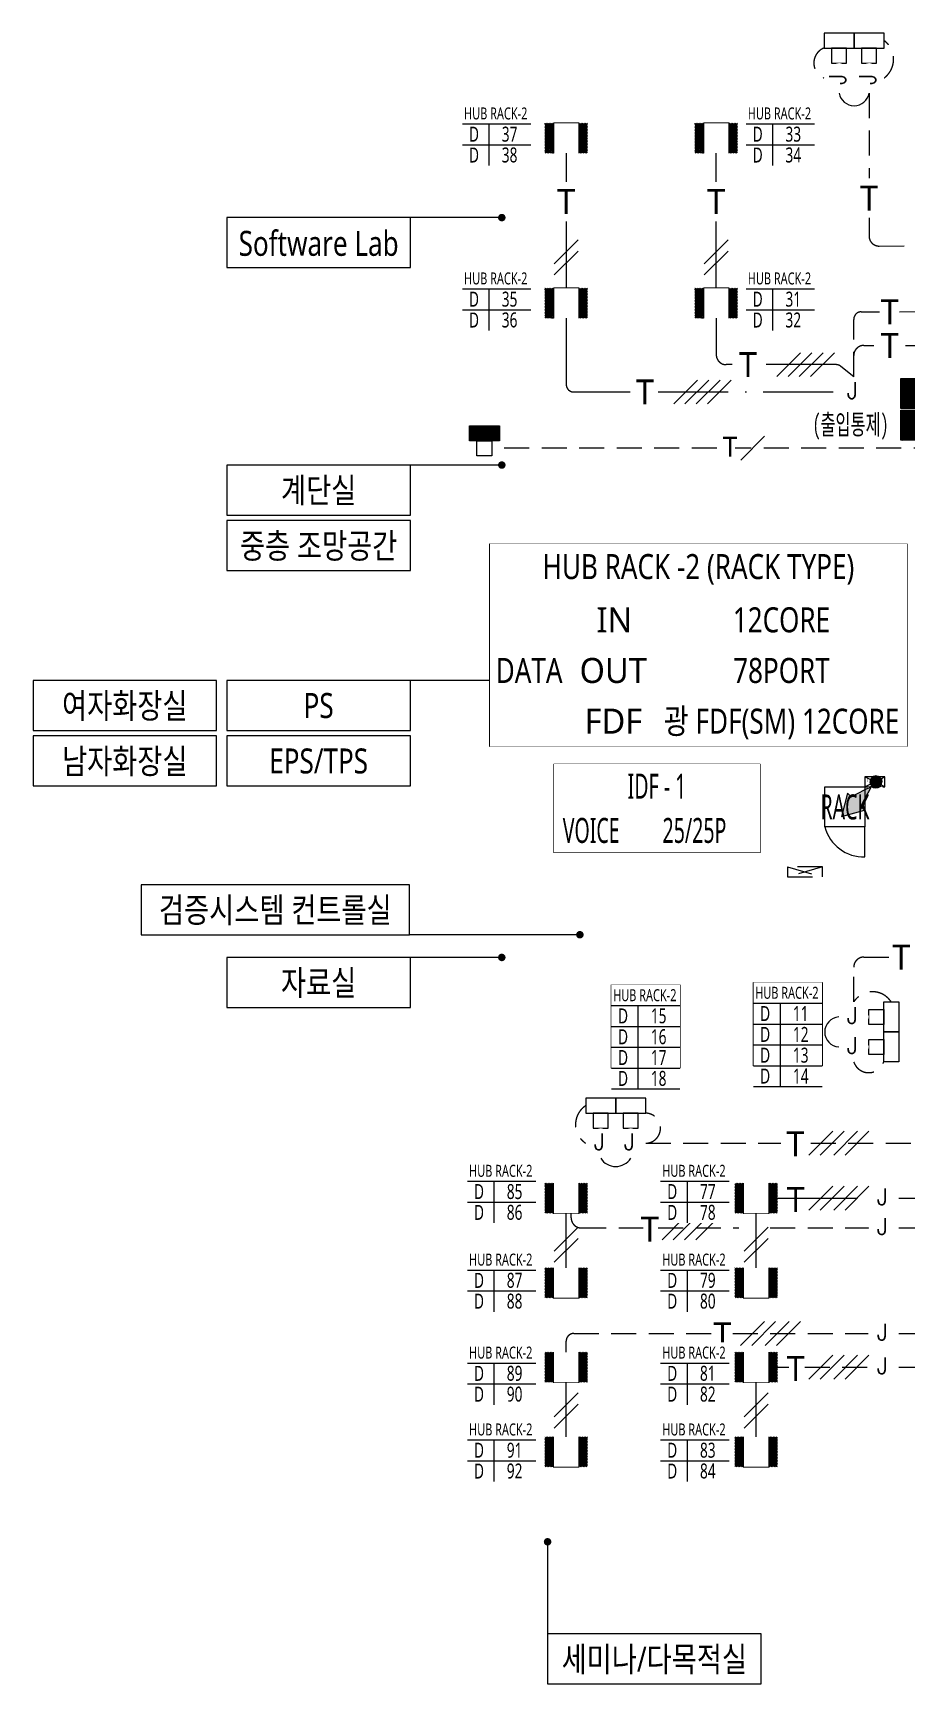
# Model space of a CAD drawing. Header units: millimetres. Extents: x -168200 to 336400, y -118800 to 0.
# Drawn here: x 250838 to 268315, y -78616 to -45596 of the extents above; entities that cross this region are included whole.
import ezdxf
from ezdxf.enums import TextEntityAlignment as Align

# ---------------------------------------------------------------- set-up
doc = ezdxf.new("R2010")
doc.units = ezdxf.units.MM
doc.header["$LTSCALE"] = 2000
for name, pattern in [('DASHDOT3', [1.5, 1, -0.25, 0, -0.25]), ('E6', [10, 6, -1, 0.5, -1, 0.5, -1]), ('HIDDEN', [0.375, 0.25, -0.125])]:
    doc.linetypes.add(name, pattern=pattern)
for name, color, linetype in [('3-통신선번장', 40, 'E6'), ('3-통신선번장(D)', 240, 'Continuous'), ('elec-box', 6, 'Continuous'), ('S', 4, 'Continuous'), ('S2', 4, 'HIDDEN'), ('S3', 4, 'DASHDOT3'), ('SYM', 3, 'Continuous'), ('T-TRAY', 6, 'Continuous'), ('TRAY', 3, 'Continuous'), ('TRAY1', 3, 'Continuous'), ('ztemper', 7, 'Continuous')]:
    doc.layers.add(name, color=color, linetype=linetype)
doc.styles.add('$0$스타일1', font='malgun.ttf')
doc.styles.add('ELEC', font='malgun.ttf')
doc.styles.add('GHS', font='malgun.ttf')
doc.styles.add('ROMANS', font='romans.shx', dxfattribs={"height": 10})
doc.styles.add('굴림체', font='')
doc.styles.get('굴림체').set_extended_font_data('GulimChe')
doc.dimstyles.new('DIM-QD 1', dxfattribs={"dimtxt": 3, "dimasz": 1.5, "dimexe": 1, "dimexo": 0, "dimgap": 1, "dimtad": 1, "dimdec": 3, "dimdsep": 46, "dimlunit": 6, "dimtxsty": '$0$스타일1', "dimblk1": 'ARCHTICK', "dimblk2": 'ARCHTICK', "dimsah": 1, "dimcen": 0, "dimclrd": 256, "dimclre": 256, "dimclrt": 3, "dimazin": 2, "dimtfac": 1, "dimtdec": 3, "dimtix": 1, "dimtmove": 2, "dimatfit": 3, "dimldrblk": 'ARCHTICK', "dimfxl": 1, "dimtolj": 1, "dimtzin": 0, "dimarcsym": 0})

# ---------------------------------------------------------------- blocks, each defined once
blk = doc.blocks.new('zw$9B4E')
at = {"layer": 'SYM'}
blk.add_line((-150, -400), (150, -400), dxfattribs=at)
blk.add_wipeout([(-250, -50), (-250, -400), (250, -400), (250, -50)]).dxf.layer = 'SYM'
h = blk.add_hatch(dxfattribs=at)
h.set_pattern_fill('ANSI31', color=256, scale=100, style=0)
h.set_pattern_definition([(45, (0, 0), (-8.83883, 8.83883), [])])
h.paths.add_polyline_path([(-250, -400), (-250, -50), (-150, -50), (-150, -400)])
h.paths.add_polyline_path([(250, -400), (250, -50), (150, -50), (150, -400)])
for p, q in [((-150, -50), (-150, -400)), ((150, -400), (150, -50))]:
    blk.add_line(p, q, dxfattribs=at)
blk = doc.blocks.new('D24')
at = {"layer": 'SYM'}
for points in [[(-62.5, 250), (-62.5, 125), (62.5, 125), (62.5, 250)], [(-125, 125), (-125, 0), (125, 0), (125, 125)]]:
    blk.add_lwpolyline(points, close=True, dxfattribs=at)
blk = doc.blocks.new('_ARCHTICK')
at = {"color": 0, "linetype": 'ByBlock', "const_width": 0.15}
blk.add_lwpolyline([(-0.5, -0.5), (0.5, 0.5)], dxfattribs=at)
blk = doc.blocks.new('A$C222E16D0')
at = {"layer": 'T-TRAY'}
for color, points in [(254, [(0.71, 0.71), (2.49, 4.1), (1.88, 4.71), (5.74, 5.74), (4.71, 1.88), (4.1, 2.49)]), (256, [(1, 0, 1), (-1, 0, 1)])]:
    blk.add_hatch(color=color, dxfattribs=at).paths.add_polyline_path(points)
at = {"layer": 'T-TRAY', "color": 3}
for p in [(2.49, 4.1), (4.1, 2.49)]:
    blk.add_line(p, (0.71, 0.71), dxfattribs=at)
blk.add_lwpolyline([(2.49, 4.1), (1.88, 4.71), (5.74, 5.74), (4.71, 1.88), (4.1, 2.49)], dxfattribs=at)
blk.add_circle((0, 0), 1, dxfattribs=at)
blk = doc.blocks.new('E18')
blk.add_wipeout([(1.5, 0), (1.3, 0.75), (0.75, 1.3), (0, 1.5), (-0.75, 1.3), (-1.3, 0.75), (-1.5, 0), (-1.3, -0.75), (-0.75, -1.3), (0, -1.5), (0.75, -1.3), (1.3, -0.75)]).dxf.layer = 'SYM'
at = {"layer": 'SYM', "style": 'ROMANS'}
blk.add_text('J', height=1.65, dxfattribs=at).set_placement((-0.69, -0.67))
blk = doc.blocks.new('A$C694b679a')
at = {"layer": 'SYM'}
h = blk.add_hatch(dxfattribs=at)
h.set_pattern_fill('ANSI31', color=256, scale=5, angle=90, style=0)
h.set_pattern_definition([(135, (45117.446, -281970.642), (-11.22532015, -11.22532015), [])])
h.paths.add_polyline_path([(0, 0), (-300, 0), (-300, 600), (0, 600)])
h = blk.add_hatch(dxfattribs=at)
h.set_pattern_fill('ANSI31', color=256, scale=5, angle=90, style=0)
h.set_pattern_definition([(135, (45117.446, -281970.642), (-11.22532015, -11.22532015), [])])
h.paths.add_polyline_path([(0, 0), (-300, 0), (-300, 600), (0, 600)])
at = {"layer": 'SYM', "xscale": -2.400000154972076, "yscale": 2.400000154972076, "zscale": 2.400000154972076, "rotation": 270}
blk.add_blockref('D24', (-300, 300), dxfattribs=at)
blk.add_blockref('D24', (-300, 300), dxfattribs=at)
blk = doc.blocks.new('A$C5ef70864')
at = {"layer": '3-통신선번장', "linetype": 'Continuous'}
blk.add_lwpolyline([(-883, 695), (1399, 695), (1399, -2084), (-883, -2084)], close=True, dxfattribs=at)
at = {"linetype": 'Continuous'}
blk.add_wipeout([(-883, 695), (-883, -2779), (1399, -2779), (1399, 695)], dxfattribs=at).dxf.layer = '3-통신선번장'
at = {"layer": '3-통신선번장', "linetype": 'Continuous'}
for points in [[(-883, 0), (1399, 0)], [(0, 0), (0, -2779)], [(-883, -695), (1399, -695)], [(-883, -1389), (1399, -1389)], [(-883, -2084), (1399, -2084)], [(-883, -2084), (1399, -2084)], [(-883, -2779), (1399, -2779)], [(-883, -2779), (1399, -2779)]]:
    blk.add_lwpolyline(points, dxfattribs=at)
at = {"layer": '3-통신선번장', "linetype": 'Continuous', "style": 'ELEC', "width": 0.7}
blk.add_text('HUB RACK-2', height=400, dxfattribs=at).set_placement((228, 348), align=Align.MIDDLE)
blk = doc.blocks.new('A$Cf730dfe0')
at = {"linetype": 'Continuous'}
blk.add_wipeout([(-2282, 2084), (-2282, 0), (0, 0), (0, 2084)], dxfattribs=at).dxf.layer = '3-통신선번장'
at = {"layer": '3-통신선번장', "linetype": 'Continuous'}
for points in [[(-2282, 1389), (0, 1389)], [(-1399, 1389), (-1399, 0)], [(-2282, 695), (0, 695)]]:
    blk.add_lwpolyline(points, dxfattribs=at)
at = {"layer": '3-통신선번장', "linetype": 'Continuous', "style": 'ELEC', "width": 0.7}
blk.add_text('HUB RACK-2', height=400, dxfattribs=at).set_placement((-1171, 1737), align=Align.MIDDLE)

msp = doc.modelspace()

# ---------------------------------------------------------------- linework, layer by layer
at = {"layer": 'S2'}
for p, q in [((267556.6, -46795.9), (267556.6, -48501.3)), ((267556.6, -49292.9), (267556.6, -49656.3)), ((267756.6, -49856.3), (269700.1, -49852.3)), ((267250, -52475), (267250, -52045.6)), ((267450, -51845.6), (267653.7, -51845.6)), ((268288.7, -51845.6), (269700.1, -51841.6)), ((267250, -64975), (267250, -64279.3)), ((267450, -64079.3), (268008.4, -64079.3)), ((263089.7, -67800), (265791.1, -67800)), ((266391.5, -67800), (269700, -67800)), ((268150, -68900), (269702.4, -68900)), ((261799.7, -69494.5), (263036.3, -69494.5)), ((263339.5, -69494.5), (264955.5, -69494.5)), ((265581.3, -69494.5), (267550, -69494.5)), ((268150, -69494.5), (269702.4, -69494.5))]:
    msp.add_line(p, q, dxfattribs=at)
for points in [[(268168.6, -51170.2), (269700.1, -51165.9)], [(264511.1, -53900), (260015.4, -53900)], [(269700, -53900), (264880, -53900)], [(264829.1, -71606.6), (267540, -71606.6)], [(266269.1, -72280), (267540, -72280)]]:
    msp.add_lwpolyline(points, dxfattribs=at)
for centre, radius, start, end in [((266774.4, -46195.9), 322.3, 111.44463, 248.55538), ((267583.2, -46120.9), 464.1, 306.09664, 53.90336), ((267756.6, -49656.3), 200, 180, 270), ((267450, -52045.6), 200, 90, 180), ((267450, -64279.3), 200, 90, 180), ((267625, -65219.4), 447.6, 33.08845, 146.91156), ((267550, -66072.1), 317.2, 198.9296, 341.07039), ((262134.1, -67425), 447.6, 123.08845, 236.91156), ((263086.4, -67500), 300, 270.62931, 89.37069)]:
    msp.add_arc(centre, radius, start, end, dxfattribs=at)
at = {"layer": 'S3', "ltscale": 0.7}
msp.add_line((264819.4, -52228.7), (264700, -52228.7), dxfattribs=at)
at = {"layer": 'S3', "ltscale": 0.8}
msp.add_line((265727.6, -68900), (267550, -68900), dxfattribs=at)
at = {"layer": 'S3', "ltscale": 0.7}
msp.add_arc((264700, -52028.7), 200, 180, 270, dxfattribs=at)
at = {"layer": 'SYM'}
for p, q in [((261261.8, -50209), (261739.1, -49731.7)), ((264261.8, -50209), (264739.1, -49731.7)), ((261261.8, -50434), (261739.1, -49956.7)), ((264261.8, -50434), (264739.1, -49956.7)), ((266188.6, -51990.1), (265711.4, -52467.4)), ((266413.6, -51990.1), (265936.4, -52467.4)), ((266638.6, -51990.1), (266161.4, -52467.4)), ((264127, -52536.4), (263649.7, -53013.6)), ((264352, -52536.4), (263874.7, -53013.6)), ((264577, -52536.4), (264099.7, -53013.6)), ((264802, -52536.4), (264324.7, -53013.6)), ((265467.9, -53661.4), (264990.6, -54138.6)), ((266832.6, -67561.4), (266355.3, -68038.6)), ((267057.6, -67561.4), (266580.3, -68038.6)), ((267328.3, -67561.4), (266851, -68038.6)), ((267553.3, -67561.4), (267076, -68038.6)), ((266832.6, -68661.4), (266355.3, -69138.6)), ((267057.6, -68661.4), (266580.3, -69138.6)), ((267328.3, -68661.4), (266851, -69138.6)), ((263894.8, -69255.8), (263417.5, -69733.1)), ((264119.8, -69255.8), (263642.5, -69733.1)), ((264344.8, -69255.8), (263867.5, -69733.1)), ((264569.8, -69255.8), (264092.5, -69733.1)), ((261261, -69957.3), (261738.3, -69480)), ((265060.4, -69957.3), (265537.7, -69480)), ((266832.6, -72041.4), (266355.3, -72518.6)), ((267057.6, -72041.4), (266580.3, -72518.6)), ((267328.3, -72041.4), (266851, -72518.6)), ((261261, -73272.8), (261738.3, -72795.5)), ((265060.4, -73272.8), (265537.7, -72795.5)), ((261261, -73497.8), (261738.3, -73020.5)), ((265060.4, -73497.8), (265537.7, -73020.5))]:
    msp.add_line(p, q, dxfattribs=at)
at = {"layer": 'SYM', "color": 6}
for points in [[(259975.5, -55811.9), (268314, -55811.9), (268314, -56825.5), (259975.5, -56825.5)], [(259975.5, -56825.5), (261635.5, -56825.5), (261635.5, -59866.3), (259975.5, -59866.3)], [(261635.5, -56825.5), (263295.5, -56825.5), (263295.5, -57839.1), (261635.5, -57839.1)], [(263295.5, -56825.5), (268314, -56825.5), (268314, -57839.1), (263295.5, -57839.1)], [(261635.5, -57839.1), (263295.5, -57839.1), (263295.5, -58852.7), (261635.5, -58852.7)], [(263295.5, -57839.1), (268314, -57839.1), (268314, -58852.7), (263295.5, -58852.7)], [(261635.5, -58852.7), (263295.5, -58852.7), (263295.5, -59866.3), (261635.5, -59866.3)], [(263295.5, -58852.7), (268314, -58852.7), (268314, -59866.3), (263295.5, -59866.3)], [(261250, -60219), (265381.1, -60219), (265381.1, -61102.3), (261250, -61102.3)], [(261250, -61102.3), (262748.9, -61102.3), (262748.9, -61985.5), (261250, -61985.5)], [(262748.9, -61102.3), (265381.1, -61102.3), (265381.1, -61985.5), (262748.9, -61985.5)]]:
    msp.add_lwpolyline(points, close=True, dxfattribs=at)
at = {"layer": 'TRAY1', "color": 6, "linetype": 'HIDDEN'}
for points in [[(267875, -60675), (267875, -60475), (267475, -60475), (267475, -60675), (267875, -60675), (267475, -60475), (267475, -60675), (267875, -60475)], [(265925, -62275), (265925, -62475), (266625, -62475), (266625, -62275), (265925, -62275), (266625, -62475), (266625, -62275), (265925, -62475)], [(265925, -62275), (265925, -62475), (266625, -62475), (266625, -62275), (265925, -62275), (266625, -62475), (266625, -62275), (265925, -62475)]]:
    msp.add_lwpolyline(points, dxfattribs=at)
at = {"layer": 'TRAY1', "color": 3}
for points in [[(267813.8, -60575, 2, 2, 0), (267825, -60575, 2, 2, 0), (267825, -60475, 2, 2, 0), (267813.8, -60475, 0, 0, 0), (267536.2, -60475, 2, 2, 0), (267525, -60475, 2, 2, 0), (267525, -60575, 2, 2, 0), (267536.2, -60575, 2, 2, 0), (267525, -60575, 2, 2, 0), (267525, -60490, 0, 0, 0), (267825, -60490, 0, 0, 0)], [(265986.2, -62375, 2, 2, 0), (265975, -62375, 2, 2, 0), (265975, -62475, 2, 2, 0), (265986.2, -62475, 0, 0, 0), (266563.7, -62475, 2, 2, 0), (266575, -62475, 2, 2, 0), (266575, -62375, 2, 2, 0), (266563.7, -62375, 2, 2, 0), (266575, -62375, 2, 2, 0), (266575, -62460, 0, 0, 0), (265975, -62460, 0, 0, 0)], [(265986.2, -62375, 2, 2, 0), (265975, -62375, 2, 2, 0), (265975, -62475, 2, 2, 0), (265986.2, -62475, 0, 0, 0), (266563.7, -62475, 2, 2, 0), (266575, -62475, 2, 2, 0), (266575, -62375, 2, 2, 0), (266563.7, -62375, 2, 2, 0), (266575, -62375, 2, 2, 0), (266575, -62460, 0, 0, 0), (265975, -62460, 0, 0, 0)]]:
    msp.add_lwpolyline(points, format="xyseb", dxfattribs=at)
at = {"layer": 'ztemper', "color": 3}
msp.add_lwpolyline([(266675, -61475, 0.3514719), (267475, -62075), (267475, -61475), (266675, -61475), (266675, -60675), (267475, -60675), (267475, -61475)], format="xyb", dxfattribs=at)

# ---------------------------------------------------------------- block references
at = {"layer": '3-통신선번장', "xscale": 0.6000000000000001, "yscale": 0.6000000000000001, "zscale": 0.6000000000000001}
for name, p in [('A$Cf730dfe0', (260793.6, -48246.3)), ('A$Cf730dfe0', (266467.1, -48246.3)), ('A$Cf730dfe0', (260793.6, -51546.3)), ('A$Cf730dfe0', (266467.1, -51546.3)), ('A$C5ef70864', (262935.1, -65048.3)), ('A$Cf730dfe0', (260893.7, -69394.7)), ('A$Cf730dfe0', (260893.7, -71170.3)), ('A$Cf730dfe0', (260893.7, -73029.9)), ('A$Cf730dfe0', (260893.7, -74567.7))]:
    msp.add_blockref(name, p, dxfattribs=at)
at = {"layer": 'SYM', "yscale": 2.400000154972076, "zscale": 2.400000154972076}
for p, xscale, rotation in [((266956.6, -45595.9), 2.400000154972076, 179.9999999999998), ((267556.6, -45595.9), 2.400000154972076, 179.9999999999998), ((267556.6, -45595.9), 2.400000154972076, 179.9999999999998), ((268150, -65275), -2.400000154972076, 90.00000000000024), ((268150, -65275), -2.400000154972076, 90.00000000000024), ((268150, -65875), -2.400000154972076, 90.00000000000024), ((262189.7, -66900), 2.400000154972076, 179.9999999999998), ((262189.7, -66900), 2.400000154972076, 179.9999999999998), ((262789.7, -66900), 2.400000154972076, 179.9999999999998)]:
    msp.add_blockref('D24', p, dxfattribs=dict(at, xscale=xscale, rotation=rotation))
at = {"layer": 'SYM'}
for p in [(268491.6, -53105.5), (268491.6, -53741.4)]:
    msp.add_blockref('A$C694b679a', p, dxfattribs=at)
at = {"layer": 'SYM', "rotation": 270}
msp.add_blockref('A$C694b679a', (259565.4, -53750), dxfattribs=at)
at = {"layer": 'ztemper', "xscale": 1.713980952468305, "yscale": 1.713980952468305, "zscale": 1.713980952468305, "rotation": 180}
for p in [(261500, -48085.7), (264500, -48085.7), (261500, -51385.7), (264500, -51385.7)]:
    msp.add_blockref('zw$9B4E', p, dxfattribs=at)
at = {"layer": 'ztemper', "xscale": 1.713980952468305, "yscale": 1.713980952468305, "zscale": 1.713980952468305}
for p in [(261499.7, -68514.3), (261499.7, -70204.3), (265299, -70204.3), (261499.7, -71894.3), (265299, -71894.3), (261499.7, -73584.3), (265299, -73584.3)]:
    msp.add_blockref('zw$9B4E', p, dxfattribs=at)

# ---------------------------------------------------------------- texts
at = {"layer": 'SYM', "style": 'GHS'}
for height, p in [(500, (261500, -48966.7)), (500, (264500, -48966.7)), (500, (267556.6, -48897.1)), (500, (267970.5, -51169.8)), (500, (267970.5, -51845.6)), (500, (265136.3, -52228.7)), (500, (263074.6, -52775)), (400, (264776.7, -53868.3)), (500, (268200, -64079.3)), (500, (266083.3, -67813.9)), (500, (266089.3, -68922.9)), (500, (263172.4, -69517.3)), (500, (266089.3, -72302.9))]:
    msp.add_text('T', height=height, dxfattribs=at).set_placement(p, align=Align.MIDDLE_CENTER)
at = {"layer": 'SYM', "style": 'GHS', "width": 0.6}
msp.add_text('RACK', height=500, dxfattribs=at).set_placement((267075, -61075), align=Align.MIDDLE)

# ---------------------------------------------------------------- leaders
at = {"layer": 'elec-box'}
for points in [[(260212.1, -49288.1), (258401, -49288.1), (258368.5, -49288.1)], [(260212.1, -54236.3), (258401, -54236.3), (258368.5, -54236.3)], [(261773.6, -63630.6), (258401, -63630.6), (258368.5, -63630.6)], [(260212.1, -64084.9), (258401, -64084.9), (258368.5, -64084.9)], [(261127.6, -75772.3), (261127.6, -77583.4), (261127.6, -77615.9)]]:
    msp.add_leader(points, dimstyle='DIM-QD 1', override={"dimscale": 100, "dimasz": 1.5, "dimtad": 0, "dimclrd": 6, "dimldrblk": 'DOT'}, dxfattribs=at)

# ---------------------------------------------------------------- wipeouts: each hides what was drawn before it
at = {"color": 6}
for points in [[(250837.7, -58545.8), (254507.9, -58545.8), (254507.9, -59545.8), (250837.7, -59545.8)], [(254714.5, -58545.8), (258384.7, -58545.8), (258384.7, -59545.8), (254714.5, -59545.8)]]:
    msp.add_wipeout(points, dxfattribs=at).dxf.layer = 'elec-box'
msp.add_wipeout([(268125, -61275), (269400, -61275), (269400, -60975), (268125, -60975)]).dxf.layer = 'TRAY'

# ---------------------------------------------------------------- next in the draw order: linework, layer by layer
at = {"layer": 'elec-box', "color": 6}
for points in [[(250837.7, -59545.8), (254507.9, -59545.8), (254507.9, -58545.8), (250837.7, -58545.8)], [(254714.5, -59545.8), (258384.7, -59545.8), (258384.7, -58545.8), (254714.5, -58545.8)]]:
    msp.add_lwpolyline(points, close=True, dxfattribs=at)
at = {"layer": 'S2'}
msp.add_lwpolyline([(261499.7, -71980), (261499.7, -71756.6, -0.4142136), (261649.7, -71606.6), (264428, -71606.6)], format="xyb", dxfattribs=at)
msp.add_lwpolyline([(265727.6, -72280), (265952.2, -72280)], dxfattribs=at)
at = {"layer": 'S3', "ltscale": 0.8}
for p, q in [((261500, -48000), (261500, -48570.9)), ((264500, -48570.9), (264500, -48000)), ((261500, -49362.6), (261500, -50700)), ((264500, -50700), (264500, -49362.6))]:
    msp.add_line(p, q, dxfattribs=at)
at = {"layer": 'S3', "ltscale": 0.7}
msp.add_line((264500, -51300), (264500, -52028.7), dxfattribs=at)
at = {"layer": 'S3'}
for p, q in [((261499.7, -70290), (261499.7, -69200)), ((261599.7, -69294.5), (261599.7, -69200)), ((261499.7, -73670), (261499.7, -72580)), ((265299, -73670), (265299, -72580))]:
    msp.add_line(p, q, dxfattribs=at)
at = {"layer": 'S3', "ltscale": 0.7}
msp.add_lwpolyline([(261500, -51300), (261500, -52625, 0.4142136), (261650, -52775), (262781.1, -52775)], format="xyb", dxfattribs=at)
at = {"layer": 'S3'}
msp.add_arc((261799.7, -69294.5), 200, 180, 270, dxfattribs=at)
at = {"layer": 'SYM'}
for p, q in [((261261, -70182.3), (261738.3, -69705)), ((265060.4, -70182.3), (265537.7, -69705)), ((265463.4, -71368), (264986.1, -71845.3)), ((265688.4, -71368), (265211.1, -71845.3)), ((265959, -71368), (265481.7, -71845.3)), ((266184, -71368), (265706.7, -71845.3))]:
    msp.add_line(p, q, dxfattribs=at)

# ---------------------------------------------------------------- next in the draw order: block references
at = {"layer": '3-통신선번장', "xscale": 0.6000000000000001, "yscale": 0.6000000000000001, "zscale": 0.6000000000000001}
for p in [(264757.3, -71170.3), (264757.3, -74567.7)]:
    msp.add_blockref('A$Cf730dfe0', p, dxfattribs=at)
at = {"layer": 'S', "xscale": 200, "yscale": 200, "zscale": 200, "rotation": 90}
msp.add_blockref('E18', (267556.6, -46495.9), dxfattribs=at)
at = {"layer": 'S', "xscale": 200, "yscale": 200, "zscale": 200}
for p in [(267250, -52775), (267250, -65275), (262189.7, -67800), (267850, -68900), (267850, -71606.6)]:
    msp.add_blockref('E18', p, dxfattribs=at)
at = {"layer": 'ztemper', "xscale": 1.713980952468305, "yscale": 1.713980952468305, "zscale": 1.713980952468305}
msp.add_blockref('zw$9B4E', (265299, -68514.3), dxfattribs=at)

# ---------------------------------------------------------------- next in the draw order: texts
at = {"layer": '3-통신선번장(D)', "linetype": 'Continuous', "style": 'ELEC', "width": 0.7}
for s, p in [('D', (259656.5, -47619.6)), ('37', (260368.2, -47618.3)), ('D', (265329.9, -47619.6)), ('33', (266041.6, -47618.3)), ('D', (259656.5, -48035.9)), ('38', (260368.2, -48034.5)), ('D', (265329.9, -48035.9)), ('34', (266041.6, -48034.5)), ('D', (259656.5, -50919.6)), ('35', (260368.2, -50918.3)), ('D', (265329.9, -50919.6)), ('31', (266041.6, -50918.3)), ('36', (260368.2, -51334.5)), ('32', (266041.6, -51334.5)), ('D', (259656.5, -51335.9)), ('D', (265329.9, -51335.9)), ('D', (262637.4, -65255.3)), ('15', (263349.1, -65253.9)), ('D', (262637.4, -65671.6)), ('16', (263349.1, -65670.2)), ('D', (262637.4, -66087.8)), ('17', (263349.1, -66086.4)), ('D', (262637.4, -66504.7)), ('18', (263349.1, -66503.3)), ('D', (259756.5, -68768.1)), ('85', (260468.2, -68766.7)), ('D', (259756.5, -69184.3)), ('86', (260468.2, -69182.9)), ('D', (259756.5, -70543.7)), ('87', (260468.2, -70542.3)), ('D', (259756.5, -70960)), ('88', (260468.2, -70958.6)), ('D', (259756.5, -72403.3)), ('89', (260468.2, -72401.9)), ('D', (259756.5, -72819.6)), ('90', (260468.2, -72818.2)), ('D', (259756.5, -73941)), ('91', (260468.2, -73939.7)), ('D', (259756.5, -74357.3)), ('92', (260468.2, -74355.9))]:
    msp.add_text(s, height=300, dxfattribs=at).set_placement(p, align=Align.MIDDLE)
at = {"layer": 'elec-box', "color": 3, "style": 'GHS', "width": 0.8}
for s, p in [('여자화장실', (252672.8, -59045.8)), ('PS', (256549.6, -59045.8))]:
    msp.add_text(s, height=500, dxfattribs=at).set_placement(p, align=Align.MIDDLE)
at = {"layer": 'SYM', "style": 'GHS'}
msp.add_text('T', height=500, dxfattribs=at).set_placement((264623.9, -71629.5), align=Align.MIDDLE_CENTER)

# ---------------------------------------------------------------- next in the draw order: leaders
at = {"layer": 'elec-box'}
msp.add_leader([(261984.3, -58545.8), (258384.7, -58545.8), (258352.3, -58545.8)], dimstyle='DIM-QD 1', override={"dimscale": 100, "dimasz": 1.5, "dimtad": 0, "dimclrd": 6, "dimldrblk": 'DOT'}, dxfattribs=at)

# ---------------------------------------------------------------- next in the draw order: wipeouts: each hides what was drawn before it
at = {"color": 6}
for points, layer in [([(254714.5, -49288.1), (258384.7, -49288.1), (258384.7, -50288.1), (254714.5, -50288.1)], 'elec-box'), ([(254714.5, -54236.3), (258384.7, -54236.3), (258384.7, -55236.3), (254714.5, -55236.3)], 'elec-box'), ([(252998.3, -62630.6), (258368.5, -62630.6), (258368.5, -63630.6), (252998.3, -63630.6)], 'elec-box'), ([(254714.5, -64084.9), (258384.7, -64084.9), (258384.7, -65084.9), (254714.5, -65084.9)], 'elec-box'), ([(261127.6, -77615.9), (265397.8, -77615.9), (265397.8, -78615.9), (261127.6, -78615.9)], 'elec-box'), ([(259975.5, -55811.9), (268314, -55811.9), (268314, -56825.5), (259975.5, -56825.5)], 'SYM'), ([(261250, -60219), (265381.1, -60219), (265381.1, -61102.3), (261250, -61102.3)], 'SYM')]:
    msp.add_wipeout(points, dxfattribs=at).dxf.layer = layer
msp.add_wipeout([(267525, -60675), (267825, -60675), (267839.7, -60767.7), (267882.3, -60851.3), (267948.7, -60917.7), (268032.3, -60960.3), (268125, -60975), (268125, -61275), (267939.6, -61245.6), (267772.3, -61160.4), (267639.6, -61027.7), (267554.4, -60860.4)]).dxf.layer = 'TRAY'

# ---------------------------------------------------------------- next in the draw order: linework, layer by layer
at = {"layer": 'elec-box', "color": 6}
for points in [[(254714.5, -50288.1), (258384.7, -50288.1), (258384.7, -49288.1), (254714.5, -49288.1)], [(254714.5, -55236.3), (258384.7, -55236.3), (258384.7, -54236.3), (254714.5, -54236.3)], [(252998.3, -63630.6), (258368.5, -63630.6), (258368.5, -62630.6), (252998.3, -62630.6)], [(254714.5, -65084.9), (258384.7, -65084.9), (258384.7, -64084.9), (254714.5, -64084.9)], [(261127.6, -78615.9), (265397.8, -78615.9), (265397.8, -77615.9), (261127.6, -77615.9)]]:
    msp.add_lwpolyline(points, close=True, dxfattribs=at)
at = {"layer": 'S2'}
msp.add_lwpolyline([(267250, -52475), (267250, -51322.3, -0.41339), (267399.6, -51172.3), (267765.6, -51171.3)], format="xyb", dxfattribs=at)
msp.add_lwpolyline([(268150, -71606.6), (269700, -71606.6)], dxfattribs=at)
at = {"layer": 'S3'}
msp.add_line((265299, -70290), (265299, -69200), dxfattribs=at)
at = {"layer": 'S3', "ltscale": 0.7}
msp.add_lwpolyline([(267250, -52475), (266991.5, -52262.8, 0.1735525), (266896.3, -52228.7), (265454.5, -52228.7)], format="xyb", dxfattribs=at)
msp.add_lwpolyline([(263341.9, -52775), (266950, -52775)], dxfattribs=at)
at = {"layer": 'SYM'}
msp.add_line((266863.6, -51990.1), (266386.4, -52467.4), dxfattribs=at)
at = {"layer": 'TRAY1', "color": 6, "linetype": 'HIDDEN'}
msp.add_lwpolyline([(267875, -60675), (267875, -60475), (267475, -60475), (267475, -60675), (267875, -60675), (267475, -60475), (267475, -60675), (267875, -60475)], dxfattribs=at)
at = {"layer": 'TRAY1', "color": 3}
msp.add_lwpolyline([(267813.8, -60575, 2, 2, 0), (267825, -60575, 2, 2, 0), (267825, -60475, 2, 2, 0), (267813.8, -60475, 0, 0, 0), (267536.2, -60475, 2, 2, 0), (267525, -60475, 2, 2, 0), (267525, -60575, 2, 2, 0), (267536.2, -60575, 2, 2, 0), (267525, -60575, 2, 2, 0), (267525, -60490, 0, 0, 0), (267825, -60490, 0, 0, 0)], format="xyseb", dxfattribs=at)

# ---------------------------------------------------------------- next in the draw order: block references
at = {"layer": '3-통신선번장', "xscale": 0.6000000000000001, "yscale": 0.6000000000000001, "zscale": 0.6000000000000001}
for p in [(264757.3, -69394.7), (264757.3, -73029.9)]:
    msp.add_blockref('A$Cf730dfe0', p, dxfattribs=at)
at = {"layer": 'S', "xscale": 200, "yscale": 200, "zscale": 200, "rotation": 90}
msp.add_blockref('E18', (266956.6, -46495.9), dxfattribs=at)
at = {"layer": 'S', "xscale": 200, "yscale": 200, "zscale": 200}
for p in [(267250, -65875), (262789.7, -67800), (267850, -69494.5), (267850, -72280)]:
    msp.add_blockref('E18', p, dxfattribs=at)
at = {"layer": 'TRAY', "xscale": -119.9999999999999, "yscale": 120, "zscale": 120, "rotation": 90.00000146174976}
msp.add_blockref('A$C222E16D0', (267693.8, -60575), dxfattribs=at)

# ---------------------------------------------------------------- next in the draw order: texts
at = {"layer": '3-통신선번장(D)', "linetype": 'Continuous', "style": 'ELEC', "width": 0.7}
for s, p in [('D', (263620.1, -70543.7)), ('79', (264331.8, -70542.3)), ('D', (263620.1, -70960)), ('80', (264331.8, -70958.6)), ('D', (263620.1, -73941)), ('83', (264331.8, -73939.7)), ('D', (263620.1, -74357.3)), ('84', (264331.8, -74355.9))]:
    msp.add_text(s, height=300, dxfattribs=at).set_placement(p, align=Align.MIDDLE)
at = {"layer": 'elec-box', "color": 3, "style": 'GHS', "width": 0.8}
for s, p in [('Software Lab', (256549.6, -49788.1)), ('계단실', (256549.6, -54736.3)), ('검증시스템 컨트롤실', (255683.4, -63130.6)), ('자료실', (256549.6, -64584.9)), ('세미나/다목적실', (263262.7, -78115.9))]:
    msp.add_text(s, height=500, dxfattribs=at).set_placement(p, align=Align.MIDDLE)
at = {"layer": 'SYM', "style": '굴림체', "width": 0.6}
msp.add_text('(출입통제)', height=400, dxfattribs=at).set_placement((266429.4, -53424.8), align=Align.MIDDLE_LEFT)
at = {"layer": 'SYM', "style": 'GHS', "width": 0.8}
msp.add_text('HUB RACK -2 (RACK TYPE)', height=500, dxfattribs=at).set_placement((264144.8, -56267.4), align=Align.MIDDLE_CENTER)
at = {"layer": 'SYM', "style": 'GHS', "width": 0.6}
for s, p in [('IDF - 1', (263315.6, -60660.6)), ('RACK', (267075, -61075))]:
    msp.add_text(s, height=500, dxfattribs=at).set_placement(p, align=Align.MIDDLE)

# ---------------------------------------------------------------- next in the draw order: wipeouts: each hides what was drawn before it
at = {"color": 6}
for points, layer in [([(250837.7, -59655.3), (254507.9, -59655.3), (254507.9, -60655.3), (250837.7, -60655.3)], 'elec-box'), ([(254714.5, -59655.3), (258384.7, -59655.3), (258384.7, -60655.3), (254714.5, -60655.3)], 'elec-box'), ([(259975.5, -56825.5), (261635.5, -56825.5), (261635.5, -59866.3), (259975.5, -59866.3)], 'SYM'), ([(263295.5, -56825.5), (268314, -56825.5), (268314, -57839.1), (263295.5, -57839.1)], 'SYM'), ([(262748.9, -61102.3), (265381.1, -61102.3), (265381.1, -61985.5), (262748.9, -61985.5)], 'SYM')]:
    msp.add_wipeout(points, dxfattribs=at).dxf.layer = layer
msp.add_wipeout([(268125, -61275), (269400, -61275), (269400, -60975), (268125, -60975)]).dxf.layer = 'TRAY'

# ---------------------------------------------------------------- next in the draw order: linework, layer by layer
at = {"layer": 'elec-box', "color": 6}
for points in [[(250837.7, -60655.3), (254507.9, -60655.3), (254507.9, -59655.3), (250837.7, -59655.3)], [(254714.5, -60655.3), (258384.7, -60655.3), (258384.7, -59655.3), (254714.5, -59655.3)]]:
    msp.add_lwpolyline(points, close=True, dxfattribs=at)
at = {"layer": 'S'}
for centre, radius, start, end in [((267256.6, -46746.7), 304, 189.29659, 350.70341), ((266970.3, -65575), 300.7, 93.87602, 266.12398), ((262489.7, -67913.6), 353.2, 211.84859, 328.15141)]:
    msp.add_arc(centre, radius, start, end, dxfattribs=at)
at = {"layer": 'S2'}
msp.add_lwpolyline([(268150, -72280), (269700, -72280)], dxfattribs=at)
at = {"layer": 'SYM'}
for p, q in [((267553.3, -68661.4), (267076, -69138.6)), ((267553.3, -72041.4), (267076, -72518.6))]:
    msp.add_line(p, q, dxfattribs=at)

# ---------------------------------------------------------------- next in the draw order: texts
at = {"layer": '3-통신선번장(D)', "linetype": 'Continuous', "style": 'ELEC', "width": 0.7}
for s, p in [('D', (263620.1, -68768.1)), ('77', (264331.8, -68766.7)), ('D', (263620.1, -69184.3)), ('78', (264331.8, -69182.9)), ('D', (263620.1, -72403.3)), ('81', (264331.8, -72401.9)), ('D', (263620.1, -72819.6)), ('82', (264331.8, -72818.2))]:
    msp.add_text(s, height=300, dxfattribs=at).set_placement(p, align=Align.MIDDLE)
at = {"layer": 'elec-box', "color": 3, "style": 'GHS', "width": 0.8}
for s, p in [('남자화장실', (252672.8, -60155.3)), ('EPS/TPS', (256549.6, -60155.3))]:
    msp.add_text(s, height=500, dxfattribs=at).set_placement(p, align=Align.MIDDLE)
at = {"layer": 'SYM', "style": 'GHS', "width": 0.8}
msp.add_text('12CORE', height=500, dxfattribs=at).set_placement((265804.8, -57332.1), align=Align.MIDDLE_CENTER)
msp.add_text('DATA', height=500, dxfattribs=at).set_placement((260091.1, -58345.9), align=Align.MIDDLE_LEFT)
at = {"layer": 'SYM', "style": 'GHS', "width": 0.6}
msp.add_text('25/25P', height=500, dxfattribs=at).set_placement((264065, -61543.9), align=Align.MIDDLE)

# ---------------------------------------------------------------- next in the draw order: wipeouts: each hides what was drawn before it
at = {"color": 6}
for points, layer in [([(254714.5, -55345.8), (258384.7, -55345.8), (258384.7, -56345.8), (254714.5, -56345.8)], 'elec-box'), ([(263295.5, -57839.1), (268314, -57839.1), (268314, -58852.7), (263295.5, -58852.7)], 'SYM'), ([(261250, -61102.3), (262748.9, -61102.3), (262748.9, -61985.5), (261250, -61985.5)], 'SYM')]:
    msp.add_wipeout(points, dxfattribs=at).dxf.layer = layer
msp.add_wipeout([(267525, -60675), (267825, -60675), (267839.7, -60767.7), (267882.3, -60851.3), (267948.7, -60917.7), (268032.3, -60960.3), (268125, -60975), (268125, -61275), (267939.6, -61245.6), (267772.3, -61160.4), (267639.6, -61027.7), (267554.4, -60860.4)]).dxf.layer = 'TRAY'

# ---------------------------------------------------------------- next in the draw order: linework, layer by layer
at = {"layer": 'elec-box', "color": 6}
msp.add_lwpolyline([(254714.5, -56345.8), (258384.7, -56345.8), (258384.7, -55345.8), (254714.5, -55345.8)], close=True, dxfattribs=at)

# ---------------------------------------------------------------- next in the draw order: block references
at = {"layer": '3-통신선번장', "xscale": 0.6000000000000001, "yscale": 0.6000000000000001, "zscale": 0.6000000000000001}
msp.add_blockref('A$C5ef70864', (265776.4, -65000.6), dxfattribs=at)
at = {"layer": 'TRAY', "xscale": -119.9999999999999, "yscale": 120, "zscale": 120, "rotation": 90.00000146174976}
msp.add_blockref('A$C222E16D0', (267693.8, -60575), dxfattribs=at)

# ---------------------------------------------------------------- next in the draw order: texts
at = {"layer": 'elec-box', "color": 3, "style": 'GHS', "width": 0.8}
msp.add_text('중층 조망공간', height=500, dxfattribs=at).set_placement((256549.6, -55845.8), align=Align.MIDDLE)
at = {"layer": 'SYM', "style": 'GHS', "width": 0.8}
msp.add_text('78PORT', height=500, dxfattribs=at).set_placement((265804.8, -58345.7), align=Align.MIDDLE_CENTER)
at = {"layer": 'SYM', "style": 'GHS', "width": 0.6}
msp.add_text('VOICE', height=500, dxfattribs=at).set_placement((261999.4, -61543.9), align=Align.MIDDLE)

# ---------------------------------------------------------------- next in the draw order: wipeouts: each hides what was drawn before it
at = {"color": 6}
msp.add_wipeout([(263295.5, -58852.7), (268314, -58852.7), (268314, -59866.3), (263295.5, -59866.3)], dxfattribs=at).dxf.layer = 'SYM'

# ---------------------------------------------------------------- next in the draw order: texts
at = {"layer": '3-통신선번장(D)', "linetype": 'Continuous', "style": 'ELEC', "width": 0.7}
for s, p in [('D', (265478.7, -65207.7)), ('11', (266190.4, -65206.3)), ('D', (265478.7, -65623.9)), ('12', (266190.4, -65622.6)), ('D', (265478.7, -66040.2)), ('13', (266190.4, -66038.8)), ('D', (265478.7, -66457)), ('14', (266190.4, -66455.7))]:
    msp.add_text(s, height=300, dxfattribs=at).set_placement(p, align=Align.MIDDLE)
at = {"layer": 'SYM', "style": 'GHS', "width": 0.8}
msp.add_text('광 FDF(SM) 12CORE', height=500, dxfattribs=at).set_placement((265804.8, -59359.3), align=Align.MIDDLE_CENTER)

# ---------------------------------------------------------------- next in the draw order: wipeouts: each hides what was drawn before it
at = {"color": 6}
msp.add_wipeout([(261635.5, -58852.7), (263295.5, -58852.7), (263295.5, -59866.3), (261635.5, -59866.3)], dxfattribs=at).dxf.layer = 'SYM'

# ---------------------------------------------------------------- next in the draw order: texts
at = {"layer": 'SYM', "style": 'GHS'}
msp.add_text('FDF', height=500, dxfattribs=at).set_placement((261869.2, -59359.5), align=Align.MIDDLE_LEFT)

# ---------------------------------------------------------------- next in the draw order: wipeouts: each hides what was drawn before it
at = {"color": 6}
msp.add_wipeout([(261635.5, -57839.1), (263295.5, -57839.1), (263295.5, -58852.7), (261635.5, -58852.7)], dxfattribs=at).dxf.layer = 'SYM'

# ---------------------------------------------------------------- next in the draw order: texts
at = {"layer": 'SYM', "style": 'GHS'}
msp.add_text('OUT', height=500, dxfattribs=at).set_placement((261766.4, -58345.7), align=Align.MIDDLE_LEFT)

# ---------------------------------------------------------------- next in the draw order: wipeouts: each hides what was drawn before it
at = {"color": 6}
msp.add_wipeout([(261635.5, -56825.5), (263295.5, -56825.5), (263295.5, -57839.1), (261635.5, -57839.1)], dxfattribs=at).dxf.layer = 'SYM'

# ---------------------------------------------------------------- next in the draw order: texts
at = {"layer": 'SYM', "style": 'GHS'}
msp.add_text('IN', height=500, dxfattribs=at).set_placement((262105.4, -57332.3), align=Align.MIDDLE_LEFT)

doc.saveas('drawing.dxf')
